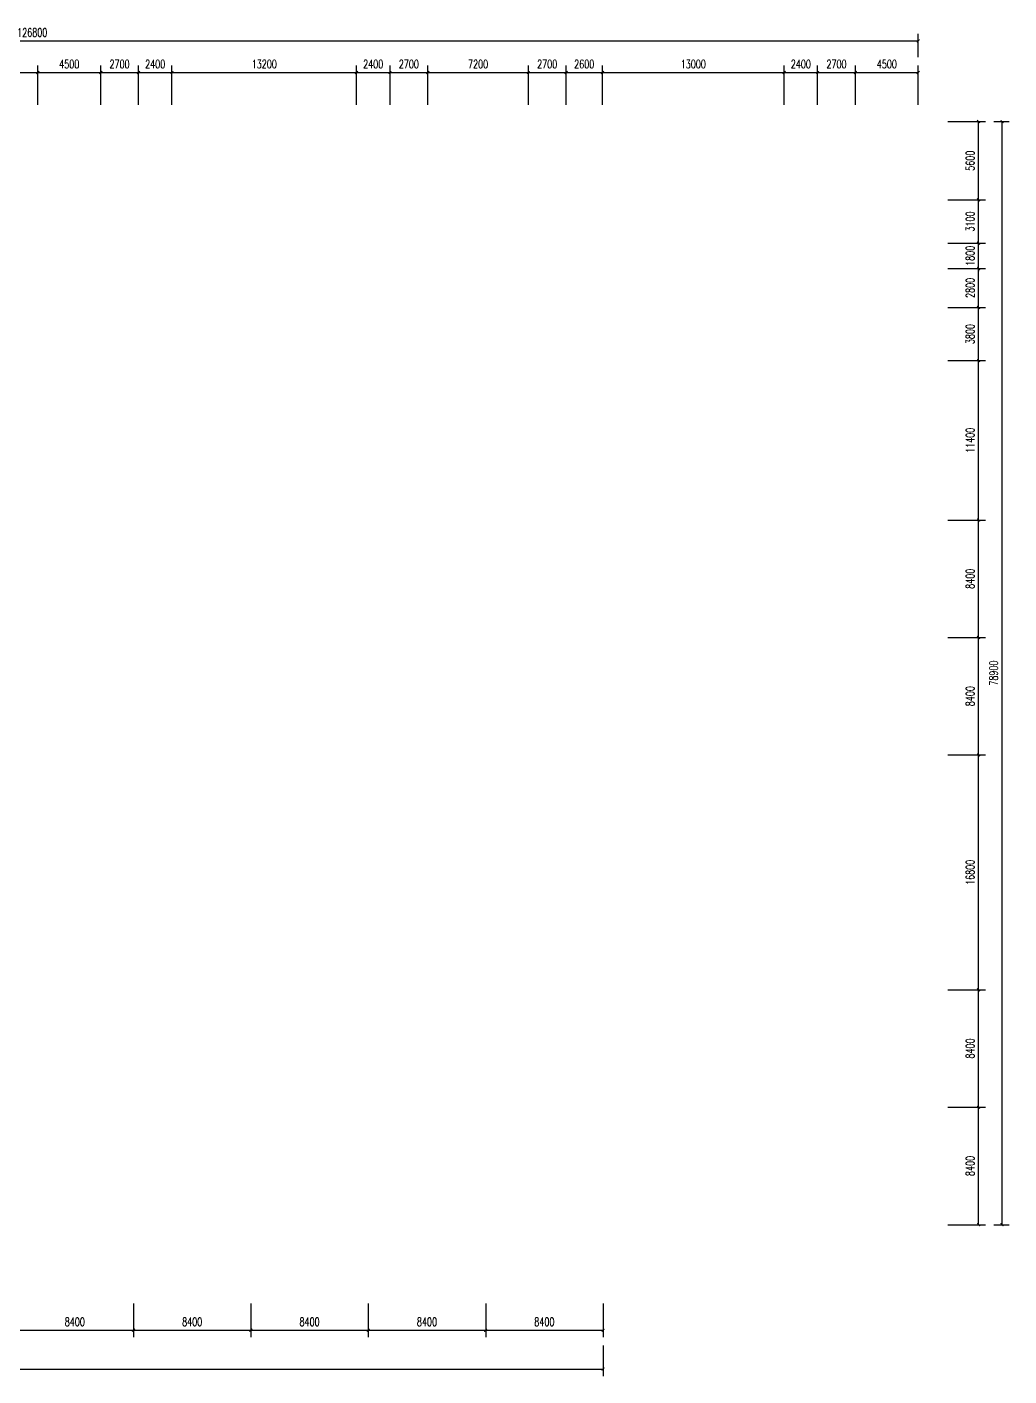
# Model space of a CAD drawing. Extents: x 23428 to 24977637, y 11095 to 11339778.
# Drawn here: x 24172451 to 24242724, y 11167048 to 11263536 of the extents above; entities that cross this region are included whole.
import ezdxf

# ---------------------------------------------------------------- set-up
doc = ezdxf.new("R2010")
doc.units = 0
doc.header["$LTSCALE"] = 1000
doc.layers.add('A-ANNO-DIMS', color=3, linetype='Continuous')
doc.styles.add('DIM_FONT', font='SIMPLEX', dxfattribs={"width": 0.7, "bigfont": 'GBCBIG'})
doc.dimstyles.new('DIMN200', dxfattribs={"dimscale": 2, "dimtxt": 300, "dimasz": 100, "dimexe": 250, "dimexo": 300, "dimgap": 150, "dimtad": 1, "dimdec": 0, "dimzin": 0, "dimdsep": 46, "dimtxsty": 'DIM_FONT', "dimblk": 'ARCHTICK', "dimcen": 0.09, "dimclrt": 7, "dimazin": 2, "dimtfac": 1, "dimtdec": 0, "dimtix": 1, "dimtmove": 2, "dimatfit": 3, "dimldrblk": 'ARCHTICK', "dimfxl": 1, "dimtolj": 1, "dimtzin": 0, "dimarcsym": 0})

# ---------------------------------------------------------------- blocks, each defined once
blk = doc.blocks.new('_ArchTick')
at = {"color": 0, "linetype": 'ByBlock', "const_width": 0.4}
blk.add_lwpolyline([(-0.5, -0.5), (0.5, 0.5)], dxfattribs=at)
blk = doc.blocks.new('*D423')
at = {"layer": 'A-ANNO-DIMS', "color": 0, "lineweight": -2}
for p, q in [((24109429, 11261381), (24109429, 11263043)), ((24109429, 11262543), (24236229, 11262543)), ((24236229, 11261381), (24236229, 11263043))]:
    blk.add_line(p, q, dxfattribs=at)
at = {"layer": 'Defpoints', "color": 0}
for p in [(24236229, 11262543), (24109429, 11260781), (24236229, 11260781)]:
    blk.add_point(p, dxfattribs=at)
at = {"layer": 'A-ANNO-DIMS', "color": 0, "lineweight": -2, "xscale": 200, "yscale": 200, "zscale": 200, "rotation": 180}
blk.add_blockref('_ArchTick', (24109429, 11262543), dxfattribs=at)
at = {"layer": 'A-ANNO-DIMS', "color": 0, "lineweight": -2, "xscale": 200, "yscale": 200, "zscale": 200}
blk.add_blockref('_ArchTick', (24236229, 11262543), dxfattribs=at)
at = {"layer": 'A-ANNO-DIMS', "color": 7, "insert": (24172829, 11263143), "char_height": 600, "attachment_point": 5, "style": 'DIM_FONT'}
blk.add_mtext('\\A1;126800', dxfattribs=at)
blk = doc.blocks.new('*D434')
at = {"layer": 'A-ANNO-DIMS', "color": 0, "lineweight": -2}
for p, q in [((24159429, 11257967), (24159429, 11260781)), ((24159429, 11260281), (24173229, 11260281)), ((24173229, 11257967), (24173229, 11260781))]:
    blk.add_line(p, q, dxfattribs=at)
at = {"layer": 'Defpoints', "color": 0}
for p in [(24173229, 11260281), (24159429, 11257367), (24173229, 11257367)]:
    blk.add_point(p, dxfattribs=at)
at = {"layer": 'A-ANNO-DIMS', "color": 0, "lineweight": -2, "xscale": 200, "yscale": 200, "zscale": 200, "rotation": 180}
blk.add_blockref('_ArchTick', (24159429, 11260281), dxfattribs=at)
at = {"layer": 'A-ANNO-DIMS', "color": 0, "lineweight": -2, "xscale": 200, "yscale": 200, "zscale": 200}
blk.add_blockref('_ArchTick', (24173229, 11260281), dxfattribs=at)
at = {"layer": 'A-ANNO-DIMS', "color": 7, "insert": (24166329, 11260881), "char_height": 600, "attachment_point": 5, "style": 'DIM_FONT'}
blk.add_mtext('\\A1;13800', dxfattribs=at)
blk = doc.blocks.new('*D435')
at = {"layer": 'A-ANNO-DIMS', "color": 0, "lineweight": -2}
for p, q in [((24173229, 11257967), (24173229, 11260781)), ((24173229, 11260281), (24177729, 11260281)), ((24177729, 11257967), (24177729, 11260781))]:
    blk.add_line(p, q, dxfattribs=at)
at = {"layer": 'Defpoints', "color": 0}
for p in [(24177729, 11260281), (24173229, 11257367), (24177729, 11257367)]:
    blk.add_point(p, dxfattribs=at)
at = {"layer": 'A-ANNO-DIMS', "color": 0, "lineweight": -2, "xscale": 200, "yscale": 200, "zscale": 200, "rotation": 180}
blk.add_blockref('_ArchTick', (24173229, 11260281), dxfattribs=at)
at = {"layer": 'A-ANNO-DIMS', "color": 0, "lineweight": -2, "xscale": 200, "yscale": 200, "zscale": 200}
blk.add_blockref('_ArchTick', (24177729, 11260281), dxfattribs=at)
at = {"layer": 'A-ANNO-DIMS', "color": 7, "insert": (24175479, 11260881), "char_height": 600, "attachment_point": 5, "style": 'DIM_FONT'}
blk.add_mtext('\\A1;4500', dxfattribs=at)
blk = doc.blocks.new('*D436')
at = {"layer": 'A-ANNO-DIMS', "color": 0, "lineweight": -2}
for p, q in [((24177729, 11257967), (24177729, 11260781)), ((24177729, 11260281), (24180429, 11260281)), ((24180429, 11257967), (24180429, 11260781))]:
    blk.add_line(p, q, dxfattribs=at)
at = {"layer": 'Defpoints', "color": 0}
for p in [(24180429, 11260281), (24177729, 11257367), (24180429, 11257367)]:
    blk.add_point(p, dxfattribs=at)
at = {"layer": 'A-ANNO-DIMS', "color": 0, "lineweight": -2, "xscale": 200, "yscale": 200, "zscale": 200, "rotation": 180}
blk.add_blockref('_ArchTick', (24177729, 11260281), dxfattribs=at)
at = {"layer": 'A-ANNO-DIMS', "color": 0, "lineweight": -2, "xscale": 200, "yscale": 200, "zscale": 200}
blk.add_blockref('_ArchTick', (24180429, 11260281), dxfattribs=at)
at = {"layer": 'A-ANNO-DIMS', "color": 7, "insert": (24179079, 11260881), "char_height": 600, "attachment_point": 5, "style": 'DIM_FONT'}
blk.add_mtext('\\A1;2700', dxfattribs=at)
blk = doc.blocks.new('*D437')
at = {"layer": 'A-ANNO-DIMS', "color": 0, "lineweight": -2}
for p, q in [((24180429, 11257967), (24180429, 11260781)), ((24180429, 11260281), (24182829, 11260281)), ((24182829, 11257967), (24182829, 11260781))]:
    blk.add_line(p, q, dxfattribs=at)
at = {"layer": 'Defpoints', "color": 0}
for p in [(24182829, 11260281), (24180429, 11257367), (24182829, 11257367)]:
    blk.add_point(p, dxfattribs=at)
at = {"layer": 'A-ANNO-DIMS', "color": 0, "lineweight": -2, "xscale": 200, "yscale": 200, "zscale": 200, "rotation": 180}
blk.add_blockref('_ArchTick', (24180429, 11260281), dxfattribs=at)
at = {"layer": 'A-ANNO-DIMS', "color": 0, "lineweight": -2, "xscale": 200, "yscale": 200, "zscale": 200}
blk.add_blockref('_ArchTick', (24182829, 11260281), dxfattribs=at)
at = {"layer": 'A-ANNO-DIMS', "color": 7, "insert": (24181629, 11260881), "char_height": 600, "attachment_point": 5, "style": 'DIM_FONT'}
blk.add_mtext('\\A1;2400', dxfattribs=at)
blk = doc.blocks.new('*D438')
at = {"layer": 'A-ANNO-DIMS', "color": 0, "lineweight": -2}
for p, q in [((24182829, 11257967), (24182829, 11260781)), ((24182829, 11260281), (24196029, 11260281)), ((24196029, 11257967), (24196029, 11260781))]:
    blk.add_line(p, q, dxfattribs=at)
at = {"layer": 'Defpoints', "color": 0}
for p in [(24196029, 11260281), (24182829, 11257367), (24196029, 11257367)]:
    blk.add_point(p, dxfattribs=at)
at = {"layer": 'A-ANNO-DIMS', "color": 0, "lineweight": -2, "xscale": 200, "yscale": 200, "zscale": 200, "rotation": 180}
blk.add_blockref('_ArchTick', (24182829, 11260281), dxfattribs=at)
at = {"layer": 'A-ANNO-DIMS', "color": 0, "lineweight": -2, "xscale": 200, "yscale": 200, "zscale": 200}
blk.add_blockref('_ArchTick', (24196029, 11260281), dxfattribs=at)
at = {"layer": 'A-ANNO-DIMS', "color": 7, "insert": (24189429, 11260881), "char_height": 600, "attachment_point": 5, "style": 'DIM_FONT'}
blk.add_mtext('\\A1;13200', dxfattribs=at)
blk = doc.blocks.new('*D439')
at = {"layer": 'A-ANNO-DIMS', "color": 0, "lineweight": -2}
for p, q in [((24196029, 11257967), (24196029, 11260781)), ((24196029, 11260281), (24198429, 11260281)), ((24198429, 11257967), (24198429, 11260781))]:
    blk.add_line(p, q, dxfattribs=at)
at = {"layer": 'Defpoints', "color": 0}
for p in [(24198429, 11260281), (24196029, 11257367), (24198429, 11257367)]:
    blk.add_point(p, dxfattribs=at)
at = {"layer": 'A-ANNO-DIMS', "color": 0, "lineweight": -2, "xscale": 200, "yscale": 200, "zscale": 200, "rotation": 180}
blk.add_blockref('_ArchTick', (24196029, 11260281), dxfattribs=at)
at = {"layer": 'A-ANNO-DIMS', "color": 0, "lineweight": -2, "xscale": 200, "yscale": 200, "zscale": 200}
blk.add_blockref('_ArchTick', (24198429, 11260281), dxfattribs=at)
at = {"layer": 'A-ANNO-DIMS', "color": 7, "insert": (24197229, 11260881), "char_height": 600, "attachment_point": 5, "style": 'DIM_FONT'}
blk.add_mtext('\\A1;2400', dxfattribs=at)
blk = doc.blocks.new('*D440')
at = {"layer": 'A-ANNO-DIMS', "color": 0, "lineweight": -2}
for p, q in [((24198429, 11257967), (24198429, 11260781)), ((24198429, 11260281), (24201129, 11260281)), ((24201129, 11257967), (24201129, 11260781))]:
    blk.add_line(p, q, dxfattribs=at)
at = {"layer": 'Defpoints', "color": 0}
for p in [(24201129, 11260281), (24198429, 11257367), (24201129, 11257367)]:
    blk.add_point(p, dxfattribs=at)
at = {"layer": 'A-ANNO-DIMS', "color": 0, "lineweight": -2, "xscale": 200, "yscale": 200, "zscale": 200, "rotation": 180}
blk.add_blockref('_ArchTick', (24198429, 11260281), dxfattribs=at)
at = {"layer": 'A-ANNO-DIMS', "color": 0, "lineweight": -2, "xscale": 200, "yscale": 200, "zscale": 200}
blk.add_blockref('_ArchTick', (24201129, 11260281), dxfattribs=at)
at = {"layer": 'A-ANNO-DIMS', "color": 7, "insert": (24199779, 11260881), "char_height": 600, "attachment_point": 5, "style": 'DIM_FONT'}
blk.add_mtext('\\A1;2700', dxfattribs=at)
blk = doc.blocks.new('*D441')
at = {"layer": 'A-ANNO-DIMS', "color": 0, "lineweight": -2}
for p, q in [((24201129, 11257967), (24201129, 11260781)), ((24201129, 11260281), (24208329, 11260281)), ((24208329, 11257967), (24208329, 11260781))]:
    blk.add_line(p, q, dxfattribs=at)
at = {"layer": 'Defpoints', "color": 0}
for p in [(24208329, 11260281), (24201129, 11257367), (24208329, 11257367)]:
    blk.add_point(p, dxfattribs=at)
at = {"layer": 'A-ANNO-DIMS', "color": 0, "lineweight": -2, "xscale": 200, "yscale": 200, "zscale": 200, "rotation": 180}
blk.add_blockref('_ArchTick', (24201129, 11260281), dxfattribs=at)
at = {"layer": 'A-ANNO-DIMS', "color": 0, "lineweight": -2, "xscale": 200, "yscale": 200, "zscale": 200}
blk.add_blockref('_ArchTick', (24208329, 11260281), dxfattribs=at)
at = {"layer": 'A-ANNO-DIMS', "color": 7, "insert": (24204729, 11260881), "char_height": 600, "attachment_point": 5, "style": 'DIM_FONT'}
blk.add_mtext('\\A1;7200', dxfattribs=at)
blk = doc.blocks.new('*D442')
at = {"layer": 'A-ANNO-DIMS', "color": 0, "lineweight": -2}
for p, q in [((24208329, 11257967), (24208329, 11260781)), ((24208329, 11260281), (24211029, 11260281)), ((24211029, 11257967), (24211029, 11260781))]:
    blk.add_line(p, q, dxfattribs=at)
at = {"layer": 'Defpoints', "color": 0}
for p in [(24211029, 11260281), (24208329, 11257367), (24211029, 11257367)]:
    blk.add_point(p, dxfattribs=at)
at = {"layer": 'A-ANNO-DIMS', "color": 0, "lineweight": -2, "xscale": 200, "yscale": 200, "zscale": 200, "rotation": 180}
blk.add_blockref('_ArchTick', (24208329, 11260281), dxfattribs=at)
at = {"layer": 'A-ANNO-DIMS', "color": 0, "lineweight": -2, "xscale": 200, "yscale": 200, "zscale": 200}
blk.add_blockref('_ArchTick', (24211029, 11260281), dxfattribs=at)
at = {"layer": 'A-ANNO-DIMS', "color": 7, "insert": (24209679, 11260881), "char_height": 600, "attachment_point": 5, "style": 'DIM_FONT'}
blk.add_mtext('\\A1;2700', dxfattribs=at)
blk = doc.blocks.new('*D443')
at = {"layer": 'A-ANNO-DIMS', "color": 0, "lineweight": -2}
for p, q in [((24211029, 11257967), (24211029, 11260781)), ((24211029, 11260281), (24213629, 11260281)), ((24213629, 11257967), (24213629, 11260781))]:
    blk.add_line(p, q, dxfattribs=at)
at = {"layer": 'Defpoints', "color": 0}
for p in [(24213629, 11260281), (24211029, 11257367), (24213629, 11257367)]:
    blk.add_point(p, dxfattribs=at)
at = {"layer": 'A-ANNO-DIMS', "color": 0, "lineweight": -2, "xscale": 200, "yscale": 200, "zscale": 200, "rotation": 180}
blk.add_blockref('_ArchTick', (24211029, 11260281), dxfattribs=at)
at = {"layer": 'A-ANNO-DIMS', "color": 0, "lineweight": -2, "xscale": 200, "yscale": 200, "zscale": 200}
blk.add_blockref('_ArchTick', (24213629, 11260281), dxfattribs=at)
at = {"layer": 'A-ANNO-DIMS', "color": 7, "insert": (24212329, 11260881), "char_height": 600, "attachment_point": 5, "style": 'DIM_FONT'}
blk.add_mtext('\\A1;2600', dxfattribs=at)
blk = doc.blocks.new('*D444')
at = {"layer": 'A-ANNO-DIMS', "color": 0, "lineweight": -2}
for p, q in [((24213629, 11257967), (24213629, 11260781)), ((24213629, 11260281), (24226629, 11260281)), ((24226629, 11257967), (24226629, 11260781))]:
    blk.add_line(p, q, dxfattribs=at)
at = {"layer": 'Defpoints', "color": 0}
for p in [(24226629, 11260281), (24213629, 11257367), (24226629, 11257367)]:
    blk.add_point(p, dxfattribs=at)
at = {"layer": 'A-ANNO-DIMS', "color": 0, "lineweight": -2, "xscale": 200, "yscale": 200, "zscale": 200, "rotation": 180}
blk.add_blockref('_ArchTick', (24213629, 11260281), dxfattribs=at)
at = {"layer": 'A-ANNO-DIMS', "color": 0, "lineweight": -2, "xscale": 200, "yscale": 200, "zscale": 200}
blk.add_blockref('_ArchTick', (24226629, 11260281), dxfattribs=at)
at = {"layer": 'A-ANNO-DIMS', "color": 7, "insert": (24220129, 11260881), "char_height": 600, "attachment_point": 5, "style": 'DIM_FONT'}
blk.add_mtext('\\A1;13000', dxfattribs=at)
blk = doc.blocks.new('*D445')
at = {"layer": 'A-ANNO-DIMS', "color": 0, "lineweight": -2}
for p, q in [((24226629, 11257967), (24226629, 11260781)), ((24226629, 11260281), (24229029, 11260281)), ((24229029, 11257967), (24229029, 11260781))]:
    blk.add_line(p, q, dxfattribs=at)
at = {"layer": 'Defpoints', "color": 0}
for p in [(24229029, 11260281), (24226629, 11257367), (24229029, 11257367)]:
    blk.add_point(p, dxfattribs=at)
at = {"layer": 'A-ANNO-DIMS', "color": 0, "lineweight": -2, "xscale": 200, "yscale": 200, "zscale": 200, "rotation": 180}
blk.add_blockref('_ArchTick', (24226629, 11260281), dxfattribs=at)
at = {"layer": 'A-ANNO-DIMS', "color": 0, "lineweight": -2, "xscale": 200, "yscale": 200, "zscale": 200}
blk.add_blockref('_ArchTick', (24229029, 11260281), dxfattribs=at)
at = {"layer": 'A-ANNO-DIMS', "color": 7, "insert": (24227829, 11260881), "char_height": 600, "attachment_point": 5, "style": 'DIM_FONT'}
blk.add_mtext('\\A1;2400', dxfattribs=at)
blk = doc.blocks.new('*D446')
at = {"layer": 'A-ANNO-DIMS', "color": 0, "lineweight": -2}
for p, q in [((24229029, 11257967), (24229029, 11260781)), ((24229029, 11260281), (24231729, 11260281)), ((24231729, 11257967), (24231729, 11260781))]:
    blk.add_line(p, q, dxfattribs=at)
at = {"layer": 'Defpoints', "color": 0}
for p in [(24231729, 11260281), (24229029, 11257367), (24231729, 11257367)]:
    blk.add_point(p, dxfattribs=at)
at = {"layer": 'A-ANNO-DIMS', "color": 0, "lineweight": -2, "xscale": 200, "yscale": 200, "zscale": 200, "rotation": 180}
blk.add_blockref('_ArchTick', (24229029, 11260281), dxfattribs=at)
at = {"layer": 'A-ANNO-DIMS', "color": 0, "lineweight": -2, "xscale": 200, "yscale": 200, "zscale": 200}
blk.add_blockref('_ArchTick', (24231729, 11260281), dxfattribs=at)
at = {"layer": 'A-ANNO-DIMS', "color": 7, "insert": (24230379, 11260881), "char_height": 600, "attachment_point": 5, "style": 'DIM_FONT'}
blk.add_mtext('\\A1;2700', dxfattribs=at)
blk = doc.blocks.new('*D447')
at = {"layer": 'A-ANNO-DIMS', "color": 0, "lineweight": -2}
for p, q in [((24231729, 11257967), (24231729, 11260781)), ((24231729, 11260281), (24236229, 11260281)), ((24236229, 11257967), (24236229, 11260781))]:
    blk.add_line(p, q, dxfattribs=at)
at = {"layer": 'Defpoints', "color": 0}
for p in [(24236229, 11260281), (24231729, 11257367), (24236229, 11257367)]:
    blk.add_point(p, dxfattribs=at)
at = {"layer": 'A-ANNO-DIMS', "color": 0, "lineweight": -2, "xscale": 200, "yscale": 200, "zscale": 200, "rotation": 180}
blk.add_blockref('_ArchTick', (24231729, 11260281), dxfattribs=at)
at = {"layer": 'A-ANNO-DIMS', "color": 0, "lineweight": -2, "xscale": 200, "yscale": 200, "zscale": 200}
blk.add_blockref('_ArchTick', (24236229, 11260281), dxfattribs=at)
at = {"layer": 'A-ANNO-DIMS', "color": 7, "insert": (24233979, 11260881), "char_height": 600, "attachment_point": 5, "style": 'DIM_FONT'}
blk.add_mtext('\\A1;4500', dxfattribs=at)
blk = doc.blocks.new('*D461')
at = {"layer": 'A-ANNO-DIMS', "color": 0, "lineweight": -2}
for p, q in [((24109274, 11169225), (24109274, 11167048)), ((24213674, 11169225), (24213674, 11167048)), ((24109274, 11167548), (24213674, 11167548))]:
    blk.add_line(p, q, dxfattribs=at)
at = {"layer": 'Defpoints', "color": 0}
for p in [(24109274, 11169825), (24213674, 11169825), (24213674, 11167548)]:
    blk.add_point(p, dxfattribs=at)
at = {"layer": 'A-ANNO-DIMS', "color": 0, "lineweight": -2, "xscale": 200, "yscale": 200, "zscale": 200, "rotation": 180}
blk.add_blockref('_ArchTick', (24109274, 11167548), dxfattribs=at)
at = {"layer": 'A-ANNO-DIMS', "color": 0, "lineweight": -2, "xscale": 200, "yscale": 200, "zscale": 200}
blk.add_blockref('_ArchTick', (24213674, 11167548), dxfattribs=at)
at = {"layer": 'A-ANNO-DIMS', "color": 7, "insert": (24161474, 11168148), "char_height": 600, "attachment_point": 5, "style": 'DIM_FONT'}
blk.add_mtext('\\A1;104400', dxfattribs=at)
blk = doc.blocks.new('*D462')
at = {"layer": 'A-ANNO-DIMS', "color": 0, "lineweight": -2}
for p, q in [((24205274, 11172235), (24205274, 11169825)), ((24213674, 11172235), (24213674, 11169825)), ((24205274, 11170325), (24213674, 11170325))]:
    blk.add_line(p, q, dxfattribs=at)
at = {"layer": 'Defpoints', "color": 0}
for p in [(24205274, 11172835), (24213674, 11172835), (24213674, 11170325)]:
    blk.add_point(p, dxfattribs=at)
at = {"layer": 'A-ANNO-DIMS', "color": 0, "lineweight": -2, "xscale": 200, "yscale": 200, "zscale": 200, "rotation": 180}
blk.add_blockref('_ArchTick', (24205274, 11170325), dxfattribs=at)
at = {"layer": 'A-ANNO-DIMS', "color": 0, "lineweight": -2, "xscale": 200, "yscale": 200, "zscale": 200}
blk.add_blockref('_ArchTick', (24213674, 11170325), dxfattribs=at)
at = {"layer": 'A-ANNO-DIMS', "color": 7, "insert": (24209474, 11170925), "char_height": 600, "attachment_point": 5, "style": 'DIM_FONT'}
blk.add_mtext('\\A1;8400', dxfattribs=at)
blk = doc.blocks.new('*D463')
at = {"layer": 'A-ANNO-DIMS', "color": 0, "lineweight": -2}
for p, q in [((24196874, 11172235), (24196874, 11169825)), ((24205274, 11172235), (24205274, 11169825)), ((24196874, 11170325), (24205274, 11170325))]:
    blk.add_line(p, q, dxfattribs=at)
at = {"layer": 'Defpoints', "color": 0}
for p in [(24196874, 11172835), (24205274, 11172835), (24205274, 11170325)]:
    blk.add_point(p, dxfattribs=at)
at = {"layer": 'A-ANNO-DIMS', "color": 0, "lineweight": -2, "xscale": 200, "yscale": 200, "zscale": 200, "rotation": 180}
blk.add_blockref('_ArchTick', (24196874, 11170325), dxfattribs=at)
at = {"layer": 'A-ANNO-DIMS', "color": 0, "lineweight": -2, "xscale": 200, "yscale": 200, "zscale": 200}
blk.add_blockref('_ArchTick', (24205274, 11170325), dxfattribs=at)
at = {"layer": 'A-ANNO-DIMS', "color": 7, "insert": (24201074, 11170925), "char_height": 600, "attachment_point": 5, "style": 'DIM_FONT'}
blk.add_mtext('\\A1;8400', dxfattribs=at)
blk = doc.blocks.new('*D464')
at = {"layer": 'A-ANNO-DIMS', "color": 0, "lineweight": -2}
for p, q in [((24188474, 11172235), (24188474, 11169825)), ((24196874, 11172235), (24196874, 11169825)), ((24188474, 11170325), (24196874, 11170325))]:
    blk.add_line(p, q, dxfattribs=at)
at = {"layer": 'Defpoints', "color": 0}
for p in [(24188474, 11172835), (24196874, 11172835), (24196874, 11170325)]:
    blk.add_point(p, dxfattribs=at)
at = {"layer": 'A-ANNO-DIMS', "color": 0, "lineweight": -2, "xscale": 200, "yscale": 200, "zscale": 200, "rotation": 180}
blk.add_blockref('_ArchTick', (24188474, 11170325), dxfattribs=at)
at = {"layer": 'A-ANNO-DIMS', "color": 0, "lineweight": -2, "xscale": 200, "yscale": 200, "zscale": 200}
blk.add_blockref('_ArchTick', (24196874, 11170325), dxfattribs=at)
at = {"layer": 'A-ANNO-DIMS', "color": 7, "insert": (24192674, 11170925), "char_height": 600, "attachment_point": 5, "style": 'DIM_FONT'}
blk.add_mtext('\\A1;8400', dxfattribs=at)
blk = doc.blocks.new('*D465')
at = {"layer": 'A-ANNO-DIMS', "color": 0, "lineweight": -2}
for p, q in [((24180074, 11172235), (24180074, 11169825)), ((24188474, 11172235), (24188474, 11169825)), ((24180074, 11170325), (24188474, 11170325))]:
    blk.add_line(p, q, dxfattribs=at)
at = {"layer": 'Defpoints', "color": 0}
for p in [(24180074, 11172835), (24188474, 11172835), (24188474, 11170325)]:
    blk.add_point(p, dxfattribs=at)
at = {"layer": 'A-ANNO-DIMS', "color": 0, "lineweight": -2, "xscale": 200, "yscale": 200, "zscale": 200, "rotation": 180}
blk.add_blockref('_ArchTick', (24180074, 11170325), dxfattribs=at)
at = {"layer": 'A-ANNO-DIMS', "color": 0, "lineweight": -2, "xscale": 200, "yscale": 200, "zscale": 200}
blk.add_blockref('_ArchTick', (24188474, 11170325), dxfattribs=at)
at = {"layer": 'A-ANNO-DIMS', "color": 7, "insert": (24184274, 11170925), "char_height": 600, "attachment_point": 5, "style": 'DIM_FONT'}
blk.add_mtext('\\A1;8400', dxfattribs=at)
blk = doc.blocks.new('*D466')
at = {"layer": 'A-ANNO-DIMS', "color": 0, "lineweight": -2}
for p, q in [((24171674, 11172235), (24171674, 11169825)), ((24180074, 11172235), (24180074, 11169825)), ((24171674, 11170325), (24180074, 11170325))]:
    blk.add_line(p, q, dxfattribs=at)
at = {"layer": 'Defpoints', "color": 0}
for p in [(24171674, 11172835), (24180074, 11172835), (24180074, 11170325)]:
    blk.add_point(p, dxfattribs=at)
at = {"layer": 'A-ANNO-DIMS', "color": 0, "lineweight": -2, "xscale": 200, "yscale": 200, "zscale": 200, "rotation": 180}
blk.add_blockref('_ArchTick', (24171674, 11170325), dxfattribs=at)
at = {"layer": 'A-ANNO-DIMS', "color": 0, "lineweight": -2, "xscale": 200, "yscale": 200, "zscale": 200}
blk.add_blockref('_ArchTick', (24180074, 11170325), dxfattribs=at)
at = {"layer": 'A-ANNO-DIMS', "color": 7, "insert": (24175874, 11170925), "char_height": 600, "attachment_point": 5, "style": 'DIM_FONT'}
blk.add_mtext('\\A1;8400', dxfattribs=at)
blk = doc.blocks.new('*D475')
at = {"layer": 'A-ANNO-DIMS', "color": 0, "lineweight": -2}
for p, q in [((24241643, 11256772), (24242724, 11256772)), ((24242224, 11177872), (24242224, 11256772)), ((24241643, 11177872), (24242724, 11177872))]:
    blk.add_line(p, q, dxfattribs=at)
at = {"layer": 'Defpoints', "color": 0}
for p in [(24241043, 11256772), (24242224, 11256772), (24241043, 11177872)]:
    blk.add_point(p, dxfattribs=at)
at = {"layer": 'A-ANNO-DIMS', "color": 0, "lineweight": -2, "xscale": 200, "yscale": 200, "zscale": 200}
for p, rotation in [((24242224, 11256772), 90), ((24242224, 11177872), 270)]:
    blk.add_blockref('_ArchTick', p, dxfattribs=dict(at, rotation=rotation))
at = {"layer": 'A-ANNO-DIMS', "color": 7, "insert": (24241624, 11217322), "char_height": 600, "attachment_point": 5, "rotation": 90, "style": 'DIM_FONT'}
blk.add_mtext('\\A1;78900', dxfattribs=at)
blk = doc.blocks.new('*D554')
at = {"layer": 'A-ANNO-DIMS', "color": 0, "lineweight": -2}
for p, q in [((24238351, 11256772), (24241043, 11256772)), ((24240543, 11251172), (24240543, 11256772)), ((24238351, 11251172), (24241043, 11251172))]:
    blk.add_line(p, q, dxfattribs=at)
at = {"layer": 'Defpoints', "color": 0}
for p in [(24237751, 11256772), (24240543, 11256772), (24237751, 11251172)]:
    blk.add_point(p, dxfattribs=at)
at = {"layer": 'A-ANNO-DIMS', "color": 0, "lineweight": -2, "xscale": 200, "yscale": 200, "zscale": 200}
for p, rotation in [((24240543, 11256772), 90), ((24240543, 11251172), 270)]:
    blk.add_blockref('_ArchTick', p, dxfattribs=dict(at, rotation=rotation))
at = {"layer": 'A-ANNO-DIMS', "color": 7, "insert": (24239943, 11253972), "char_height": 600, "attachment_point": 5, "rotation": 90, "style": 'DIM_FONT'}
blk.add_mtext('\\A1;5600', dxfattribs=at)
blk = doc.blocks.new('*D555')
at = {"layer": 'A-ANNO-DIMS', "color": 0, "lineweight": -2}
for p, q in [((24238351, 11251172), (24241043, 11251172)), ((24240543, 11248072), (24240543, 11251172)), ((24238351, 11248072), (24241043, 11248072))]:
    blk.add_line(p, q, dxfattribs=at)
at = {"layer": 'Defpoints', "color": 0}
for p in [(24237751, 11251172), (24240543, 11251172), (24237751, 11248072)]:
    blk.add_point(p, dxfattribs=at)
at = {"layer": 'A-ANNO-DIMS', "color": 0, "lineweight": -2, "xscale": 200, "yscale": 200, "zscale": 200}
for p, rotation in [((24240543, 11251172), 90), ((24240543, 11248072), 270)]:
    blk.add_blockref('_ArchTick', p, dxfattribs=dict(at, rotation=rotation))
at = {"layer": 'A-ANNO-DIMS', "color": 7, "insert": (24239943, 11249622), "char_height": 600, "attachment_point": 5, "rotation": 90, "style": 'DIM_FONT'}
blk.add_mtext('\\A1;3100', dxfattribs=at)
blk = doc.blocks.new('*D556')
at = {"layer": 'A-ANNO-DIMS', "color": 0, "lineweight": -2}
for p, q in [((24238351, 11248072), (24241043, 11248072)), ((24240543, 11248072), (24240543, 11248272)), ((24240543, 11246272), (24240543, 11248072)), ((24238351, 11246272), (24241043, 11246272)), ((24240543, 11246272), (24240543, 11246072))]:
    blk.add_line(p, q, dxfattribs=at)
at = {"layer": 'Defpoints', "color": 0}
for p in [(24237751, 11248072), (24240543, 11248072), (24237751, 11246272)]:
    blk.add_point(p, dxfattribs=at)
at = {"layer": 'A-ANNO-DIMS', "color": 0, "lineweight": -2, "xscale": 200, "yscale": 200, "zscale": 200}
for p, rotation in [((24240543, 11248072), 270), ((24240543, 11246272), 90)]:
    blk.add_blockref('_ArchTick', p, dxfattribs=dict(at, rotation=rotation))
at = {"layer": 'A-ANNO-DIMS', "color": 7, "insert": (24239943, 11247172), "char_height": 600, "attachment_point": 5, "rotation": 90, "style": 'DIM_FONT'}
blk.add_mtext('\\A1;1800', dxfattribs=at)
blk = doc.blocks.new('*D557')
at = {"layer": 'A-ANNO-DIMS', "color": 0, "lineweight": -2}
for p, q in [((24238351, 11246272), (24241043, 11246272)), ((24240543, 11243472), (24240543, 11246272)), ((24238351, 11243472), (24241043, 11243472))]:
    blk.add_line(p, q, dxfattribs=at)
at = {"layer": 'Defpoints', "color": 0}
for p in [(24237751, 11246272), (24240543, 11246272), (24237751, 11243472)]:
    blk.add_point(p, dxfattribs=at)
at = {"layer": 'A-ANNO-DIMS', "color": 0, "lineweight": -2, "xscale": 200, "yscale": 200, "zscale": 200}
for p, rotation in [((24240543, 11246272), 90), ((24240543, 11243472), 270)]:
    blk.add_blockref('_ArchTick', p, dxfattribs=dict(at, rotation=rotation))
at = {"layer": 'A-ANNO-DIMS', "color": 7, "insert": (24239943, 11244872), "char_height": 600, "attachment_point": 5, "rotation": 90, "style": 'DIM_FONT'}
blk.add_mtext('\\A1;2800', dxfattribs=at)
blk = doc.blocks.new('*D558')
at = {"layer": 'A-ANNO-DIMS', "color": 0, "lineweight": -2}
for p, q in [((24238351, 11243472), (24241043, 11243472)), ((24240543, 11239672), (24240543, 11243472)), ((24238351, 11239672), (24241043, 11239672))]:
    blk.add_line(p, q, dxfattribs=at)
at = {"layer": 'Defpoints', "color": 0}
for p in [(24237751, 11243472), (24240543, 11243472), (24237751, 11239672)]:
    blk.add_point(p, dxfattribs=at)
at = {"layer": 'A-ANNO-DIMS', "color": 0, "lineweight": -2, "xscale": 200, "yscale": 200, "zscale": 200}
for p, rotation in [((24240543, 11243472), 90), ((24240543, 11239672), 270)]:
    blk.add_blockref('_ArchTick', p, dxfattribs=dict(at, rotation=rotation))
at = {"layer": 'A-ANNO-DIMS', "color": 7, "insert": (24239943, 11241572), "char_height": 600, "attachment_point": 5, "rotation": 90, "style": 'DIM_FONT'}
blk.add_mtext('\\A1;3800', dxfattribs=at)
blk = doc.blocks.new('*D559')
at = {"layer": 'A-ANNO-DIMS', "color": 0, "lineweight": -2}
for p, q in [((24238351, 11239672), (24241043, 11239672)), ((24240543, 11228272), (24240543, 11239672)), ((24238351, 11228272), (24241043, 11228272))]:
    blk.add_line(p, q, dxfattribs=at)
at = {"layer": 'Defpoints', "color": 0}
for p in [(24237751, 11239672), (24240543, 11239672), (24237751, 11228272)]:
    blk.add_point(p, dxfattribs=at)
at = {"layer": 'A-ANNO-DIMS', "color": 0, "lineweight": -2, "xscale": 200, "yscale": 200, "zscale": 200}
for p, rotation in [((24240543, 11239672), 90), ((24240543, 11228272), 270)]:
    blk.add_blockref('_ArchTick', p, dxfattribs=dict(at, rotation=rotation))
at = {"layer": 'A-ANNO-DIMS', "color": 7, "insert": (24239943, 11233972), "char_height": 600, "attachment_point": 5, "rotation": 90, "style": 'DIM_FONT'}
blk.add_mtext('\\A1;11400', dxfattribs=at)
blk = doc.blocks.new('*D560')
at = {"layer": 'A-ANNO-DIMS', "color": 0, "lineweight": -2}
for p, q in [((24238351, 11228272), (24241043, 11228272)), ((24240543, 11219872), (24240543, 11228272)), ((24238351, 11219872), (24241043, 11219872))]:
    blk.add_line(p, q, dxfattribs=at)
at = {"layer": 'Defpoints', "color": 0}
for p in [(24237751, 11228272), (24240543, 11228272), (24237751, 11219872)]:
    blk.add_point(p, dxfattribs=at)
at = {"layer": 'A-ANNO-DIMS', "color": 0, "lineweight": -2, "xscale": 200, "yscale": 200, "zscale": 200}
for p, rotation in [((24240543, 11228272), 90), ((24240543, 11219872), 270)]:
    blk.add_blockref('_ArchTick', p, dxfattribs=dict(at, rotation=rotation))
at = {"layer": 'A-ANNO-DIMS', "color": 7, "insert": (24239943, 11224072), "char_height": 600, "attachment_point": 5, "rotation": 90, "style": 'DIM_FONT'}
blk.add_mtext('\\A1;8400', dxfattribs=at)
blk = doc.blocks.new('*D561')
at = {"layer": 'A-ANNO-DIMS', "color": 0, "lineweight": -2}
for p, q in [((24238351, 11219872), (24241043, 11219872)), ((24240543, 11211472), (24240543, 11219872)), ((24238351, 11211472), (24241043, 11211472))]:
    blk.add_line(p, q, dxfattribs=at)
at = {"layer": 'Defpoints', "color": 0}
for p in [(24237751, 11219872), (24240543, 11219872), (24237751, 11211472)]:
    blk.add_point(p, dxfattribs=at)
at = {"layer": 'A-ANNO-DIMS', "color": 0, "lineweight": -2, "xscale": 200, "yscale": 200, "zscale": 200}
for p, rotation in [((24240543, 11219872), 90), ((24240543, 11211472), 270)]:
    blk.add_blockref('_ArchTick', p, dxfattribs=dict(at, rotation=rotation))
at = {"layer": 'A-ANNO-DIMS', "color": 7, "insert": (24239943, 11215672), "char_height": 600, "attachment_point": 5, "rotation": 90, "style": 'DIM_FONT'}
blk.add_mtext('\\A1;8400', dxfattribs=at)
blk = doc.blocks.new('*D562')
at = {"layer": 'A-ANNO-DIMS', "color": 0, "lineweight": -2}
for p, q in [((24238351, 11211472), (24241043, 11211472)), ((24240543, 11194672), (24240543, 11211472)), ((24238351, 11194672), (24241043, 11194672))]:
    blk.add_line(p, q, dxfattribs=at)
at = {"layer": 'Defpoints', "color": 0}
for p in [(24237751, 11211472), (24240543, 11211472), (24237751, 11194672)]:
    blk.add_point(p, dxfattribs=at)
at = {"layer": 'A-ANNO-DIMS', "color": 0, "lineweight": -2, "xscale": 200, "yscale": 200, "zscale": 200}
for p, rotation in [((24240543, 11211472), 90), ((24240543, 11194672), 270)]:
    blk.add_blockref('_ArchTick', p, dxfattribs=dict(at, rotation=rotation))
at = {"layer": 'A-ANNO-DIMS', "color": 7, "insert": (24239943, 11203072), "char_height": 600, "attachment_point": 5, "rotation": 90, "style": 'DIM_FONT'}
blk.add_mtext('\\A1;16800', dxfattribs=at)
blk = doc.blocks.new('*D563')
at = {"layer": 'A-ANNO-DIMS', "color": 0, "lineweight": -2}
for p, q in [((24238351, 11194672), (24241043, 11194672)), ((24240543, 11186272), (24240543, 11194672)), ((24238351, 11186272), (24241043, 11186272))]:
    blk.add_line(p, q, dxfattribs=at)
at = {"layer": 'Defpoints', "color": 0}
for p in [(24237751, 11194672), (24240543, 11194672), (24237751, 11186272)]:
    blk.add_point(p, dxfattribs=at)
at = {"layer": 'A-ANNO-DIMS', "color": 0, "lineweight": -2, "xscale": 200, "yscale": 200, "zscale": 200}
for p, rotation in [((24240543, 11194672), 90), ((24240543, 11186272), 270)]:
    blk.add_blockref('_ArchTick', p, dxfattribs=dict(at, rotation=rotation))
at = {"layer": 'A-ANNO-DIMS', "color": 7, "insert": (24239943, 11190472), "char_height": 600, "attachment_point": 5, "rotation": 90, "style": 'DIM_FONT'}
blk.add_mtext('\\A1;8400', dxfattribs=at)
blk = doc.blocks.new('*D564')
at = {"layer": 'A-ANNO-DIMS', "color": 0, "lineweight": -2}
for p, q in [((24238351, 11186272), (24241043, 11186272)), ((24240543, 11177872), (24240543, 11186272)), ((24238351, 11177872), (24241043, 11177872))]:
    blk.add_line(p, q, dxfattribs=at)
at = {"layer": 'Defpoints', "color": 0}
for p in [(24237751, 11186272), (24240543, 11186272), (24237751, 11177872)]:
    blk.add_point(p, dxfattribs=at)
at = {"layer": 'A-ANNO-DIMS', "color": 0, "lineweight": -2, "xscale": 200, "yscale": 200, "zscale": 200}
for p, rotation in [((24240543, 11186272), 90), ((24240543, 11177872), 270)]:
    blk.add_blockref('_ArchTick', p, dxfattribs=dict(at, rotation=rotation))
at = {"layer": 'A-ANNO-DIMS', "color": 7, "insert": (24239943, 11182072), "char_height": 600, "attachment_point": 5, "rotation": 90, "style": 'DIM_FONT'}
blk.add_mtext('\\A1;8400', dxfattribs=at)

msp = doc.modelspace()

# ---------------------------------------------------------------- dimensions: what is measured, and where the dimension line sits
at = {"layer": 'A-ANNO-DIMS'}
for p1, p2, distance, picture, middle in [((24109428.743, 11260780.966), (24236228.743, 11260780.966), 1761.707, '*D423', (24172828.743, 11263142.673)), ((24159428.743, 11257367.311), (24173228.743, 11257367.311), 2913.655, '*D434', (24166328.743, 11260880.966)), ((24173228.743, 11257367.311), (24177728.743, 11257367.311), 2913.655, '*D435', (24175478.743, 11260880.966)), ((24177728.743, 11257367.311), (24180428.743, 11257367.311), 2913.655, '*D436', (24179078.743, 11260880.966)), ((24180428.743, 11257367.311), (24182828.743, 11257367.311), 2913.655, '*D437', (24181628.743, 11260880.966)), ((24182828.743, 11257367.311), (24196028.743, 11257367.311), 2913.655, '*D438', (24189428.743, 11260880.966)), ((24196028.743, 11257367.311), (24198428.743, 11257367.311), 2913.655, '*D439', (24197228.743, 11260880.966)), ((24198428.743, 11257367.311), (24201128.743, 11257367.311), 2913.655, '*D440', (24199778.743, 11260880.966)), ((24201128.743, 11257367.311), (24208328.743, 11257367.311), 2913.655, '*D441', (24204728.743, 11260880.966)), ((24208328.743, 11257367.311), (24211028.743, 11257367.311), 2913.655, '*D442', (24209678.743, 11260880.966)), ((24211028.743, 11257367.311), (24213628.743, 11257367.311), 2913.655, '*D443', (24212328.743, 11260880.966)), ((24213628.743, 11257367.311), (24226628.743, 11257367.311), 2913.655, '*D444', (24220128.743, 11260880.966)), ((24226628.743, 11257367.311), (24229028.743, 11257367.311), 2913.655, '*D445', (24227828.743, 11260880.966)), ((24229028.743, 11257367.311), (24231728.743, 11257367.311), 2913.655, '*D446', (24230378.743, 11260880.966)), ((24231728.743, 11257367.311), (24236228.743, 11257367.311), 2913.655, '*D447', (24233978.743, 11260880.966)), ((24237750.838, 11251172.477), (24237750.838, 11256772.477), -2792.512, '*D554', (24239943.35, 11253972.477)), ((24241043.35, 11177872.477), (24241043.35, 11256772.477), -1180.273, '*D475', (24241623.623, 11217322.477)), ((24237750.838, 11248072.477), (24237750.838, 11251172.477), -2792.512, '*D555', (24239943.35, 11249622.477)), ((24237750.838, 11246272.477), (24237750.838, 11248072.477), -2792.512, '*D556', (24239943.35, 11247172.477)), ((24237750.838, 11243472.477), (24237750.838, 11246272.477), -2792.512, '*D557', (24239943.35, 11244872.477)), ((24237750.838, 11239672.477), (24237750.838, 11243472.477), -2792.512, '*D558', (24239943.35, 11241572.477)), ((24237750.838, 11228272.477), (24237750.838, 11239672.477), -2792.512, '*D559', (24239943.35, 11233972.477)), ((24237750.838, 11219872.477), (24237750.838, 11228272.477), -2792.512, '*D560', (24239943.35, 11224072.477)), ((24237750.838, 11211472.477), (24237750.838, 11219872.477), -2792.512, '*D561', (24239943.35, 11215672.477)), ((24237750.838, 11194672.477), (24237750.838, 11211472.477), -2792.512, '*D562', (24239943.35, 11203072.477)), ((24237750.838, 11186272.477), (24237750.838, 11194672.477), -2792.512, '*D563', (24239943.35, 11190472.477)), ((24237750.838, 11177872.477), (24237750.838, 11186272.477), -2792.512, '*D564', (24239943.35, 11182072.477)), ((24171673.989, 11172835.361), (24180073.989, 11172835.361), -2509.946, '*D466', (24175873.989, 11170925.415)), ((24180073.989, 11172835.361), (24188473.989, 11172835.361), -2509.946, '*D465', (24184273.989, 11170925.415)), ((24188473.989, 11172835.361), (24196873.989, 11172835.361), -2509.946, '*D464', (24192673.989, 11170925.415)), ((24196873.989, 11172835.361), (24205273.989, 11172835.361), -2509.946, '*D463', (24201073.989, 11170925.415)), ((24205273.989, 11172835.361), (24213673.989, 11172835.361), -2509.946, '*D462', (24209473.989, 11170925.415)), ((24109273.989, 11169825.415), (24213673.989, 11169825.415), -2277.039, '*D461', (24161473.989, 11168148.375))]:
    dim = msp.add_aligned_dim(p1=p1, p2=p2, distance=distance, dimstyle='DIMN200', dxfattribs=at)
    dim.commit()
    dim.dimension.update_dxf_attribs({"geometry": picture, "text_midpoint": middle})

doc.saveas('drawing.dxf')
